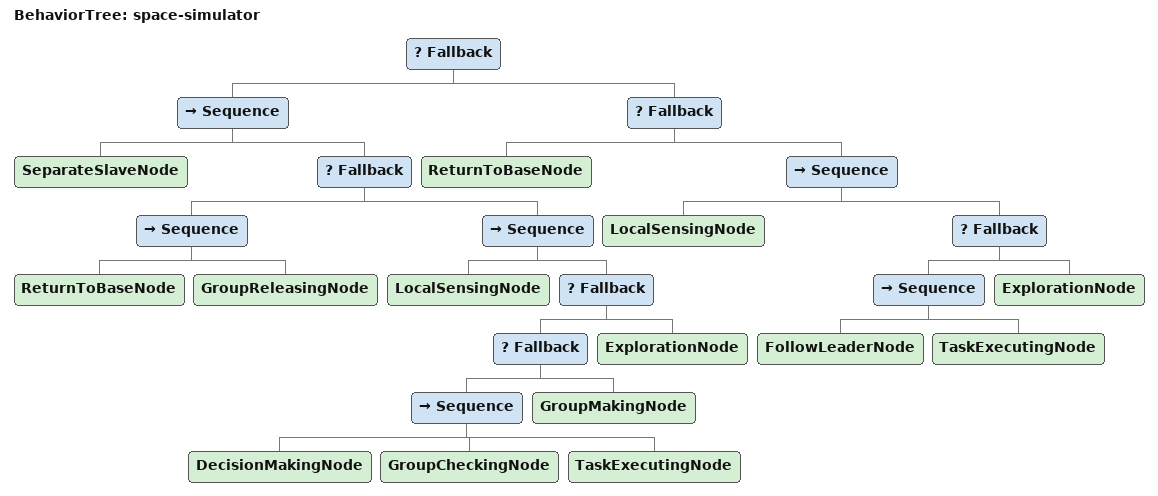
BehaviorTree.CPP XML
<?xml version="1.0" encoding="UTF-8"?>
<root BTCPP_format="4">
  <BehaviorTree ID="space-simulator">
    <Fallback>
      <Sequence>
        <SeparateSlaveNode/>
        <Fallback>
          <Sequence>
            <ReturnToBaseNode/>
            <GroupReleasingNode/>
          </Sequence>
          <Sequence>
            <LocalSensingNode/>
            <Fallback>
              <Fallback>
                <Sequence>
                  <DecisionMakingNode/>
                  <GroupCheckingNode/>
                  <TaskExecutingNode/>
                </Sequence>
                <GroupMakingNode/>
              </Fallback>
              <ExplorationNode/>
            </Fallback>
          </Sequence>
        </Fallback>
      </Sequence>
      <Fallback>
        <ReturnToBaseNode/>
        <Sequence>
          <LocalSensingNode/>
          <Fallback>
            <Sequence>
              <FollowLeaderNode/>
              <TaskExecutingNode/>
            </Sequence>
            <ExplorationNode/>
          </Fallback>
        </Sequence>
      </Fallback>
    </Fallback>
  </BehaviorTree>

</root>
